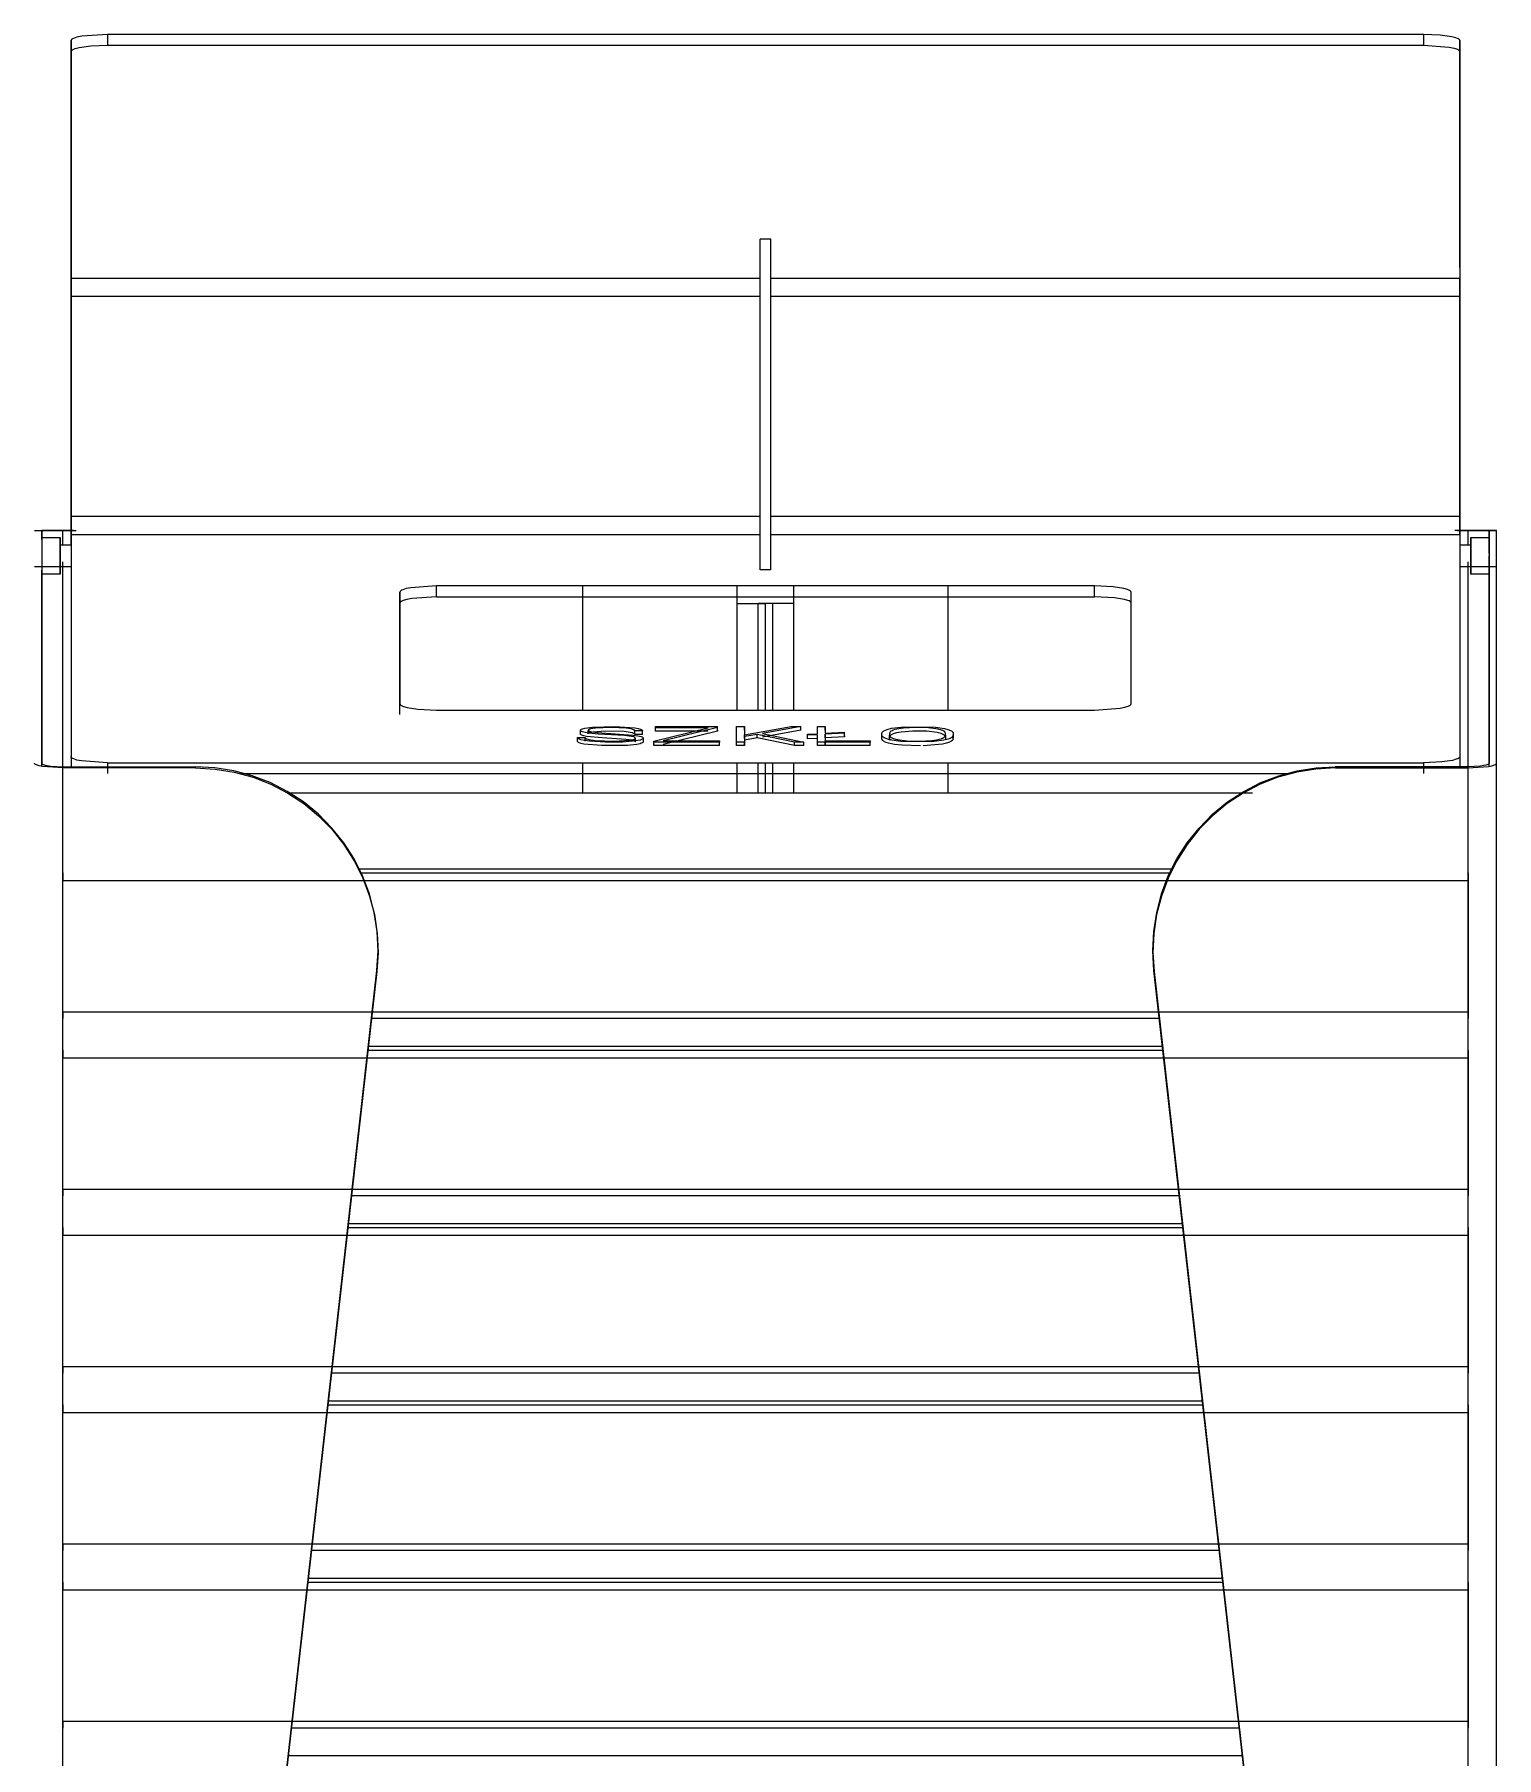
# Model space of a CAD drawing. Header units: millimetres. Extents: x 10366 to 23682, y 24552 to 29690.
# Drawn here: x 12933.4 to 13333.4, y 27627.9 to 28099.3 of the extents above; entities that cross this region are included whole.
import ezdxf

# ---------------------------------------------------------------- set-up
doc = ezdxf.new("R2010")
doc.units = ezdxf.units.MM
doc.header["$LTSCALE"] = 3
doc.layers.add('DomyÅ›lny', color=7, linetype='Continuous')

msp = doc.modelspace()

# ---------------------------------------------------------------- linework, layer by layer
at = {"layer": 'DomyÅ›lny'}
for p, q in [((12943.38, 28035.55), (12943.38, 28097.6)), ((12943.38, 28097.6), (12943.38, 28094.64)), ((13313.38, 28099.29), (12953.38, 28099.29)), ((12953.38, 28099.29), (12953.38, 28096.34)), ((12953.38, 28096.34), (13313.38, 28096.34)), ((13313.38, 28099.29), (13313.38, 28096.34)), ((13323.38, 28035.55), (13323.38, 28097.6)), ((13323.38, 28097.6), (13323.38, 28094.64)), ((12943.38, 28094.64), (12943.38, 28032.59)), ((13323.38, 28094.64), (13323.38, 28032.59)), ((13134.88, 28043.27), (13131.88, 28043.27)), ((13131.88, 27952.86), (13131.88, 28043.27)), ((13131.88, 28033.8), (13131.88, 28043.27)), ((13134.88, 27952.86), (13134.88, 28043.27)), ((13134.88, 28033.8), (13134.88, 28043.27)), ((12943.38, 28032.59), (13131.88, 28032.59)), ((13134.88, 28032.59), (13323.38, 28032.59)), ((12943.38, 27967.47), (12943.38, 28027.65)), ((12943.38, 28027.65), (12943.38, 27967.47)), ((12943.38, 28027.65), (13131.88, 28027.65)), ((13134.88, 28027.65), (13323.38, 28027.65)), ((13323.38, 27967.47), (13323.38, 28027.65)), ((13323.38, 28027.65), (13323.38, 27967.47)), ((12943.38, 27967.47), (13131.88, 27967.47)), ((13134.88, 27967.47), (13323.38, 27967.47)), ((12933.38, 27963.59), (12935.38, 27963.59)), ((12935.38, 27963.59), (12935.38, 27899.94)), ((12935.38, 27961.1), (12935.38, 27963.59)), ((12935.38, 27961.67), (12940.38, 27961.67)), ((12940.38, 27959.67), (12943.38, 27959.67)), ((12944.06, 27963.59), (12941.14, 27963.59)), ((12941.14, 27959.67), (12941.14, 27963.59)), ((12941.14, 27963.59), (12944.82, 27963.59)), ((12943.38, 27962.53), (12943.38, 27901.72)), ((12943.38, 27962.53), (13131.88, 27962.53)), ((13134.88, 27962.53), (13323.38, 27962.53)), ((13325.62, 27963.59), (13321.94, 27963.59)), ((13322.7, 27963.59), (13325.62, 27963.59)), ((13323.38, 27962.53), (13323.38, 27901.72)), ((13323.38, 27959.67), (13326.38, 27959.67)), ((13325.62, 27959.67), (13325.62, 27963.59)), ((13326.38, 27961.67), (13331.38, 27961.67)), ((13331.38, 27963.59), (13333.38, 27963.59)), ((13331.38, 27963.59), (13331.38, 27899.94)), ((13331.38, 27961.1), (13331.38, 27963.59)), ((13333.38, 27899.94), (13333.38, 27963.59)), ((13333.38, 27189.82), (13333.38, 27963.59)), ((12941.14, 27898.61), (12941.14, 27955.04)), ((13325.62, 27898.61), (13325.62, 27955.04)), ((12943.38, 27953.67), (12933.38, 27953.67)), ((12940.38, 27953.67), (12935.38, 27953.67)), ((12935.38, 27899.05), (12935.38, 27952.77)), ((12940.38, 27951.67), (12935.38, 27951.67)), ((13134.88, 27952.86), (13131.88, 27952.86)), ((13333.38, 27953.67), (13323.38, 27953.67)), ((13331.38, 27953.67), (13326.38, 27953.67)), ((13331.38, 27951.67), (13326.38, 27951.67)), ((13331.38, 27899.05), (13331.38, 27952.77)), ((13033.38, 27946.72), (13033.38, 27916.16)), ((13033.38, 27943.77), (13033.38, 27946.72)), ((13223.38, 27948.42), (13043.38, 27948.42)), ((13043.38, 27945.46), (13043.38, 27948.42)), ((13083.38, 27914.47), (13083.38, 27948.42)), ((13125.62, 27943.59), (13125.62, 27948.42)), ((13125.62, 27943.59), (13125.62, 27948.42)), ((13141.14, 27943.59), (13141.14, 27948.42)), ((13141.14, 27943.59), (13141.14, 27948.42)), ((13183.38, 27914.47), (13183.38, 27948.42)), ((13223.38, 27945.46), (13223.38, 27948.42)), ((13233.38, 27916.16), (13233.38, 27946.72)), ((13233.38, 27943.77), (13233.38, 27946.72)), ((13033.38, 27913.21), (13033.38, 27943.77)), ((13043.38, 27945.46), (13223.38, 27945.46)), ((13125.62, 27914.47), (13125.62, 27943.59)), ((13133.38, 27943.59), (13131.38, 27943.59)), ((13131.38, 27914.47), (13131.38, 27943.59)), ((13133.38, 27914.47), (13133.38, 27943.59)), ((13133.38, 27914.47), (13133.38, 27943.59)), ((13135.38, 27943.59), (13133.38, 27943.59)), ((13135.38, 27914.47), (13135.38, 27943.59)), ((13141.14, 27914.47), (13141.14, 27943.59)), ((13043.38, 27914.47), (13223.38, 27914.47)), ((13082.76, 27907.93), (13082.76, 27908.91)), ((13084.89, 27907.93), (13084.89, 27908.91)), ((13097.61, 27907.75), (13097.61, 27908.74)), ((13099.74, 27908.74), (13097.61, 27908.74)), ((13099.74, 27907.75), (13099.74, 27908.74)), ((13102.83, 27905.98), (13117.67, 27909.64)), ((13103.28, 27909.94), (13120.28, 27909.94)), ((13103.28, 27908.96), (13103.28, 27909.94)), ((13117.67, 27909.64), (13103.28, 27909.64)), ((13103.28, 27908.65), (13103.28, 27909.64)), ((13103.28, 27908.65), (13103.28, 27908.96)), ((13117.67, 27908.65), (13103.28, 27908.65)), ((13120.28, 27909.69), (13105.39, 27906.01)), ((13120.28, 27908.7), (13105.39, 27905.03)), ((13120.28, 27908.96), (13120.28, 27909.94)), ((13120.28, 27908.7), (13120.28, 27909.69)), ((13120.28, 27908.96), (13120.28, 27908.7)), ((13125.48, 27905.71), (13125.48, 27909.94)), ((13125.48, 27909.94), (13127.59, 27909.94)), ((13125.48, 27908.96), (13125.48, 27909.94)), ((13125.48, 27904.73), (13125.48, 27908.96)), ((13127.59, 27909.94), (13127.59, 27907.66)), ((13127.59, 27907.66), (13140.4, 27909.94)), ((13127.59, 27908.96), (13127.59, 27909.94)), ((13131.11, 27907.81), (13127.59, 27907.23)), ((13141.29, 27905.71), (13131.11, 27907.81)), ((13131.11, 27906.83), (13131.11, 27907.81)), ((13143.06, 27909.94), (13132.59, 27908.06)), ((13143.06, 27908.96), (13132.59, 27907.07)), ((13132.59, 27908.06), (13143.87, 27905.71)), ((13140.4, 27909.94), (13143.06, 27909.94)), ((13143.06, 27908.96), (13143.06, 27909.94)), ((13144.87, 27907.82), (13147.6, 27907.97)), ((13144.87, 27906.84), (13144.87, 27907.82)), ((13147.6, 27908.96), (13147.6, 27909.94)), ((13147.6, 27907.97), (13147.6, 27909.94)), ((13147.6, 27909.94), (13149.73, 27909.94)), ((13149.73, 27909.94), (13149.73, 27908.09)), ((13149.73, 27908.96), (13149.73, 27909.94)), ((13149.73, 27908.09), (13155, 27908.37)), ((13155, 27908.11), (13149.73, 27907.82)), ((13149.73, 27907.82), (13149.73, 27906.01)), ((13149.73, 27906.84), (13149.73, 27907.82)), ((13155, 27907.38), (13155, 27908.37)), ((13155, 27907.12), (13155, 27908.11)), ((13184.73, 27907.85), (13184.73, 27906.87)), ((13081.97, 27905.93), (13081.97, 27906.92)), ((13081.97, 27906.92), (13084.08, 27906.92)), ((13084.08, 27905.93), (13084.08, 27906.92)), ((13099.74, 27907.75), (13097.61, 27907.75)), ((13097.77, 27905.77), (13097.77, 27906.75)), ((13099.9, 27906.76), (13099.9, 27905.77)), ((13102.83, 27905.71), (13102.83, 27905.98)), ((13102.83, 27905), (13102.83, 27905.98)), ((13120.83, 27905.71), (13102.83, 27905.71)), ((13102.83, 27904.73), (13102.83, 27905.71)), ((13120.83, 27904.73), (13102.83, 27904.73)), ((13105.39, 27906.01), (13120.83, 27906.01)), ((13120.83, 27906.01), (13120.83, 27905.71)), ((13120.83, 27905.03), (13120.83, 27906.01)), ((13120.83, 27904.73), (13120.83, 27905.71)), ((13127.59, 27905.71), (13125.48, 27905.71)), ((13125.48, 27904.73), (13125.48, 27905.71)), ((13127.59, 27904.73), (13125.48, 27904.73)), ((13127.59, 27906.68), (13127.59, 27907.66)), ((13127.59, 27907.23), (13127.59, 27905.71)), ((13131.11, 27906.83), (13127.59, 27906.24)), ((13127.59, 27906.24), (13127.59, 27904.73)), ((13127.59, 27904.73), (13127.59, 27905.71)), ((13141.29, 27904.73), (13131.11, 27906.83)), ((13143.87, 27905.71), (13141.29, 27905.71)), ((13141.29, 27904.73), (13141.29, 27905.71)), ((13143.87, 27904.73), (13141.29, 27904.73)), ((13143.87, 27904.73), (13143.87, 27905.71)), ((13147.6, 27907.71), (13144.87, 27907.56)), ((13144.87, 27906.58), (13144.87, 27907.56)), ((13147.6, 27906.72), (13144.87, 27906.58)), ((13147.6, 27905.71), (13147.6, 27907.71)), ((13147.6, 27906.72), (13147.6, 27907.71)), ((13147.6, 27904.73), (13147.6, 27906.72)), ((13162.05, 27905.71), (13147.6, 27905.71)), ((13147.6, 27904.73), (13147.6, 27905.71)), ((13162.05, 27904.73), (13147.6, 27904.73)), ((13155, 27907.12), (13149.73, 27906.84)), ((13149.73, 27906.84), (13149.73, 27905.03)), ((13149.73, 27906.01), (13162.05, 27906.01)), ((13149.73, 27905.03), (13149.73, 27906.01)), ((13155, 27907.38), (13155, 27907.12)), ((13162.05, 27906.01), (13162.05, 27905.71)), ((13162.05, 27905.03), (13162.05, 27906.01)), ((13162.05, 27904.73), (13162.05, 27905.71)), ((13165.23, 27906.63), (13165.23, 27907.62)), ((13167.34, 27906.61), (13167.34, 27907.6)), ((13182.61, 27907.61), (13182.61, 27906.62)), ((13184.72, 27906.61), (13184.72, 27907.6)), ((12941.14, 27898.95), (12977.5, 27898.95)), ((12977.46, 27898.61), (12941.14, 27898.61)), ((12941.14, 27189.82), (12941.14, 27898.61)), ((12943.38, 27901.72), (12943.38, 27898.76)), ((12953.38, 27900.02), (12953.38, 27897.06)), ((12953.38, 27900.02), (13313.38, 27900.02)), ((13083.38, 27891.82), (13083.38, 27900.02)), ((13125.62, 27891.82), (13125.62, 27900.02)), ((13131.38, 27891.82), (13131.38, 27900.02)), ((13133.38, 27891.82), (13133.38, 27900.02)), ((13133.38, 27891.82), (13133.38, 27900.02)), ((13135.38, 27891.82), (13135.38, 27900.02)), ((13141.14, 27891.82), (13141.14, 27900.02)), ((13183.38, 27891.82), (13183.38, 27900.02)), ((13325.62, 27898.95), (13289.26, 27898.95)), ((13289.29, 27898.61), (13325.62, 27898.61)), ((13313.38, 27900.02), (13313.38, 27897.06)), ((13323.38, 27901.72), (13323.38, 27898.76)), ((13325.62, 27189.82), (13325.62, 27898.61)), ((13333.38, 27189.82), (13333.38, 27899.94)), ((12989.79, 27897.06), (13276.97, 27897.06)), ((13002.57, 27891.82), (13266.66, 27891.82)), ((13002.57, 27891.82), (13266.66, 27891.82)), ((13022.08, 27871), (13244.68, 27871)), ((13022.08, 27871), (13244.68, 27871)), ((12941.14, 27831.91), (12941.14, 27867.84)), ((12941.14, 27867.84), (13325.62, 27867.84)), ((13022.58, 27869.96), (13244.18, 27869.96)), ((13325.62, 27867.84), (13325.62, 27831.91)), ((12954.38, 27198.7), (13027.09, 27843.24)), ((13027.05, 27842.9), (12954.38, 27198.7)), ((13027.05, 27842.9), (13027.09, 27843.24)), ((13312.38, 27198.7), (13239.66, 27843.24)), ((13239.7, 27842.9), (13239.66, 27843.24)), ((13239.7, 27842.9), (13312.38, 27198.7)), ((12941.14, 27831.91), (13325.62, 27831.91)), ((13241.15, 27830.04), (13025.6, 27830.04)), ((12941.14, 27783.39), (12941.14, 27819.32)), ((12941.14, 27819.32), (13325.62, 27819.32)), ((13024.63, 27821.44), (13242.12, 27821.44)), ((13024.75, 27822.48), (13242.01, 27822.48)), ((13024.75, 27822.48), (13242.01, 27822.48)), ((13325.62, 27819.32), (13325.62, 27783.39)), ((12941.14, 27783.39), (13325.62, 27783.39)), ((13246.63, 27781.52), (13020.13, 27781.52)), ((13019.16, 27772.92), (13247.6, 27772.92)), ((13019.28, 27773.96), (13247.48, 27773.96)), ((13019.28, 27773.96), (13247.48, 27773.96)), ((12941.14, 27734.87), (12941.14, 27770.8)), ((12941.14, 27770.8), (13325.62, 27770.8)), ((13325.62, 27770.8), (13325.62, 27734.87)), ((12941.14, 27734.87), (13325.62, 27734.87)), ((13252.1, 27733), (13014.66, 27733)), ((13013.69, 27724.4), (13253.07, 27724.4)), ((13013.8, 27725.44), (13252.95, 27725.44)), ((13013.8, 27725.44), (13252.95, 27725.44)), ((12941.14, 27686.35), (12941.14, 27722.28)), ((12941.14, 27722.28), (13325.62, 27722.28)), ((13325.62, 27722.28), (13325.62, 27686.35)), ((12941.14, 27686.35), (13325.62, 27686.35)), ((13257.57, 27684.48), (13009.18, 27684.48)), ((13008.33, 27676.92), (13258.43, 27676.92)), ((13008.33, 27676.92), (13258.43, 27676.92)), ((12941.14, 27673.76), (13325.62, 27673.76)), ((12941.14, 27637.83), (12941.14, 27673.76)), ((13008.21, 27675.88), (13258.54, 27675.88)), ((13325.62, 27673.76), (13325.62, 27637.83)), ((12941.14, 27637.83), (13325.62, 27637.83)), ((13263.05, 27635.96), (13003.71, 27635.96)), ((13002.86, 27628.4), (13263.9, 27628.4)), ((13002.86, 27628.4), (13263.9, 27628.4))]:
    msp.add_line(p, q, dxfattribs=at)
for points in [[(12953.38, 28099.29, 0), (12946.31, 28098.8, 0), (12945.01, 28098.53, 0), (12944.08, 28098.22, 0), (12943.77, 28098.07, 0), (12943.64, 28097.99, 0), (12943.55, 28097.91, 0), (12943.47, 28097.83, 0), (12943.44, 28097.79, 0), (12943.42, 28097.75, 0), (12943.4, 28097.71, 0), (12943.39, 28097.68, 0), (12943.38, 28097.64, 0), (12943.38, 28097.6, 0)], [(12943.38, 28094.64, 0), (12943.38, 28094.68, 0), (12943.39, 28094.72, 0), (12943.4, 28094.76, 0), (12943.42, 28094.8, 0), (12943.44, 28094.83, 0), (12943.47, 28094.87, 0), (12943.55, 28094.95, 0), (12943.64, 28095.03, 0), (12943.77, 28095.11, 0), (12944.08, 28095.27, 0), (12944.5, 28095.42, 0), (12945.62, 28095.71, 0), (12948.79, 28096.15, 0), (12953.38, 28096.34, 0)], [(13323.38, 28097.6, 0), (13323.38, 28097.64, 0), (13323.37, 28097.68, 0), (13323.36, 28097.71, 0), (13323.34, 28097.75, 0), (13323.32, 28097.79, 0), (13323.29, 28097.83, 0), (13323.21, 28097.91, 0), (13323.11, 28097.99, 0), (13322.99, 28098.07, 0), (13322.68, 28098.22, 0), (13322.26, 28098.38, 0), (13321.14, 28098.67, 0), (13317.97, 28099.1, 0), (13313.38, 28099.29, 0)], [(13313.38, 28096.34, 0), (13320.45, 28095.84, 0), (13321.75, 28095.57, 0), (13322.68, 28095.27, 0), (13322.99, 28095.11, 0), (13323.11, 28095.03, 0), (13323.21, 28094.95, 0), (13323.29, 28094.87, 0), (13323.32, 28094.83, 0), (13323.34, 28094.8, 0), (13323.36, 28094.76, 0), (13323.37, 28094.72, 0), (13323.38, 28094.68, 0), (13323.38, 28094.64, 0)], [(12943.38, 28027.65, 0), (12943.38, 28035.55, 0)], [(13323.38, 28035.55, 0), (13323.38, 28035.22, 0), (13323.38, 28033.84, 0), (13323.38, 28027.65, 0)], [(12943.38, 28032.59, 0), (12943.38, 28032.39, 0), (12943.38, 28031.52, 0), (12943.38, 28027.65, 0)], [(13323.38, 28027.65, 0), (13323.38, 28032.59, 0)], [(12943.38, 27959.57, 0), (12943.38, 27959.9, 0), (12943.38, 27961.28, 0), (12943.38, 27967.47, 0)], [(12943.38, 27967.47, 0), (12943.38, 27962.53, 0)], [(13323.38, 27967.47, 0), (13323.38, 27959.57, 0)], [(13323.38, 27962.53, 0), (13323.38, 27962.74, 0), (13323.38, 27963.6, 0), (13323.38, 27967.47, 0)], [(12933.38, 27963.59, 0), (12933.38, 27963.59, 0), (12933.38, 27963.59, 0), (12933.38, 27963.59, 0), (12933.38, 27963.59, 0), (12933.38, 27963.59, 0), (12933.38, 27963.59, 0), (12933.38, 27963.59, 0), (12933.38, 27963.59, 0), (12933.38, 27963.59, 0), (12933.38, 27963.59, 0), (12933.39, 27963.59, 0), (12933.44, 27963.59, 0), (12933.96, 27963.59, 0), (12936.34, 27963.59, 0), (12941.14, 27963.59, 0)], [(12941.14, 27963.59, 0), (12935.38, 27963.59, 0)], [(12940.38, 27959.67, 0), (12940.38, 27959.67, 0), (12940.38, 27959.67, 0), (12940.38, 27959.67, 0), (12940.38, 27959.67, 0), (12940.38, 27959.67, 0), (12940.38, 27959.67, 0), (12940.38, 27959.67, 0), (12940.38, 27959.67, 0), (12940.38, 27959.67, 0), (12940.38, 27959.67, 0), (12940.38, 27959.67, 0), (12940.38, 27959.67, 0), (12940.38, 27959.65, 0), (12940.38, 27959.59, 0), (12940.38, 27959.3, 0), (12940.38, 27953.67, 0)], [(13333.38, 27963.59, 0), (13333.38, 27963.59, 0), (13333.38, 27963.59, 0), (13333.38, 27963.59, 0), (13333.38, 27963.59, 0), (13333.38, 27963.59, 0), (13333.38, 27963.59, 0), (13333.38, 27963.59, 0), (13333.38, 27963.59, 0), (13333.38, 27963.59, 0), (13333.38, 27963.59, 0), (13333.36, 27963.59, 0), (13333.32, 27963.59, 0), (13332.8, 27963.59, 0), (13330.42, 27963.59, 0), (13325.62, 27963.59, 0)], [(13325.62, 27963.59, 0), (13331.38, 27963.59, 0)], [(13326.38, 27959.67, 0), (13326.38, 27959.67, 0), (13326.38, 27959.67, 0), (13326.38, 27959.67, 0), (13326.38, 27959.67, 0), (13326.38, 27959.67, 0), (13326.38, 27959.67, 0), (13326.38, 27959.67, 0), (13326.38, 27959.67, 0), (13326.38, 27959.67, 0), (13326.38, 27959.67, 0), (13326.38, 27959.67, 0), (13326.38, 27959.67, 0), (13326.38, 27959.65, 0), (13326.38, 27959.59, 0), (13326.38, 27959.3, 0), (13326.38, 27953.67, 0)], [(13331.38, 27957.31, 0), (13331.38, 27960.63, 0), (13331.38, 27961.5, 0), (13331.38, 27961.66, 0), (13331.38, 27961.67, 0), (13331.38, 27961.67, 0), (13331.38, 27961.67, 0), (13331.38, 27961.67, 0), (13331.38, 27961.67, 0), (13331.38, 27961.67, 0), (13331.38, 27961.67, 0), (13331.38, 27961.67, 0), (13331.38, 27961.67, 0), (13331.38, 27961.67, 0), (13331.38, 27961.67, 0), (13331.38, 27961.67, 0), (13331.38, 27961.67, 0), (13331.38, 27961.67, 0), (13331.38, 27961.67, 0), (13331.38, 27961.67, 0), (13331.38, 27961.67, 0), (13331.38, 27961.64, 0), (13331.38, 27961.53, 0), (13331.38, 27961.09, 0), (13331.38, 27952.59, 0), (13331.38, 27951.69, 0), (13331.38, 27951.67, 0), (13331.38, 27951.67, 0), (13331.38, 27951.67, 0), (13331.38, 27951.67, 0), (13331.38, 27951.67, 0), (13331.38, 27951.67, 0), (13331.38, 27951.67, 0), (13331.38, 27951.67, 0), (13331.38, 27951.67, 0), (13331.38, 27951.67, 0), (13331.38, 27951.67, 0), (13331.38, 27951.67, 0), (13331.38, 27951.67, 0), (13331.38, 27951.67, 0), (13331.38, 27951.67, 0), (13331.38, 27951.67, 0), (13331.38, 27951.68, 0), (13331.38, 27951.68, 0), (13331.38, 27951.71, 0), (13331.38, 27951.81, 0), (13331.38, 27952.26, 0), (13331.38, 27956.67, 0)], [(13331.38, 27959.67, 0), (13331.38, 27959.67, 0), (13331.38, 27959.67, 0), (13331.38, 27959.67, 0), (13331.38, 27959.67, 0), (13331.38, 27959.67, 0), (13331.38, 27959.67, 0), (13331.38, 27959.67, 0), (13331.38, 27959.67, 0), (13331.38, 27959.67, 0), (13331.38, 27959.67, 0), (13331.38, 27959.67, 0), (13331.38, 27959.67, 0), (13331.38, 27959.65, 0), (13331.38, 27959.59, 0), (13331.38, 27959.3, 0), (13331.38, 27953.67, 0)], [(13043.38, 27948.42, 0), (13036.31, 27947.92, 0), (13035.06, 27947.67, 0), (13034.14, 27947.37, 0), (13033.81, 27947.22, 0), (13033.68, 27947.13, 0), (13033.57, 27947.05, 0), (13033.49, 27946.97, 0), (13033.45, 27946.93, 0), (13033.43, 27946.89, 0), (13033.41, 27946.85, 0), (13033.39, 27946.81, 0), (13033.38, 27946.76, 0), (13033.38, 27946.72, 0)], [(13233.38, 27946.72, 0), (13233.38, 27946.76, 0), (13233.37, 27946.81, 0), (13233.35, 27946.85, 0), (13233.33, 27946.89, 0), (13233.3, 27946.93, 0), (13233.27, 27946.97, 0), (13233.19, 27947.05, 0), (13233.08, 27947.13, 0), (13232.79, 27947.29, 0), (13232.42, 27947.45, 0), (13231.41, 27947.73, 0), (13228.52, 27948.18, 0), (13223.38, 27948.42, 0)], [(13043.38, 27945.46, 0), (13036.59, 27945.01, 0), (13035.24, 27944.75, 0), (13034.23, 27944.45, 0), (13033.86, 27944.29, 0), (13033.72, 27944.2, 0), (13033.6, 27944.12, 0), (13033.5, 27944.03, 0), (13033.46, 27943.99, 0), (13033.43, 27943.94, 0), (13033.41, 27943.9, 0), (13033.39, 27943.85, 0), (13033.38, 27943.81, 0), (13033.38, 27943.77, 0)], [(13125.62, 27943.59, 0), (13133.38, 27943.59, 0)], [(13125.62, 27943.59, 0), (13131.38, 27943.59, 0)], [(13141.14, 27943.59, 0), (13133.38, 27943.59, 0)], [(13141.14, 27943.59, 0), (13135.38, 27943.59, 0)], [(13233.38, 27943.77, 0), (13233.38, 27943.8, 0), (13233.37, 27943.84, 0), (13233.35, 27943.88, 0), (13233.34, 27943.92, 0), (13233.31, 27943.96, 0), (13233.28, 27944, 0), (13233.21, 27944.08, 0), (13233.11, 27944.16, 0), (13232.85, 27944.31, 0), (13232.5, 27944.46, 0), (13231.57, 27944.74, 0), (13228.82, 27945.19, 0), (13223.38, 27945.46, 0)], [(13033.38, 27916.16, 0), (13033.38, 27916.12, 0), (13033.39, 27916.08, 0), (13033.41, 27916.04, 0), (13033.43, 27916, 0), (13033.45, 27915.96, 0), (13033.49, 27915.91, 0), (13033.57, 27915.83, 0), (13033.68, 27915.75, 0), (13033.96, 27915.59, 0), (13034.34, 27915.44, 0), (13035.35, 27915.15, 0), (13038.24, 27914.71, 0), (13043.38, 27914.47, 0)], [(13223.38, 27914.47, 0), (13230.45, 27914.96, 0), (13231.69, 27915.22, 0), (13232.62, 27915.51, 0), (13232.95, 27915.67, 0), (13233.08, 27915.75, 0), (13233.19, 27915.83, 0), (13233.27, 27915.91, 0), (13233.3, 27915.96, 0), (13233.33, 27916, 0), (13233.35, 27916.04, 0), (13233.37, 27916.08, 0), (13233.38, 27916.12, 0), (13233.38, 27916.16, 0)], [(13097.61, 27908.74, 0), (13097.61, 27908.76, 0), (13097.61, 27908.78, 0), (13097.6, 27908.8, 0), (13097.59, 27908.83, 0), (13097.58, 27908.85, 0), (13097.56, 27908.89, 0), (13097.52, 27908.93, 0), (13097.47, 27908.97, 0), (13097.41, 27909.01, 0), (13097.27, 27909.09, 0), (13097.09, 27909.16, 0), (13096.62, 27909.29, 0), (13095.24, 27909.51, 0), (13091.16, 27909.7, 0), (13086.87, 27909.51, 0), (13085.54, 27909.3, 0), (13085.32, 27909.23, 0), (13085.15, 27909.17, 0), (13085.02, 27909.1, 0), (13084.97, 27909.06, 0), (13084.93, 27909.02, 0), (13084.92, 27909, 0), (13084.91, 27908.98, 0), (13084.9, 27908.96, 0), (13084.89, 27908.94, 0), (13084.89, 27908.92, 0), (13084.89, 27908.9, 0), (13084.89, 27908.88, 0), (13084.9, 27908.87, 0), (13084.91, 27908.85, 0), (13084.92, 27908.83, 0), (13084.93, 27908.81, 0), (13084.95, 27908.79, 0), (13084.99, 27908.76, 0), (13085.05, 27908.72, 0), (13085.19, 27908.65, 0), (13085.37, 27908.59, 0), (13085.87, 27908.47, 0), (13087.44, 27908.28, 0), (13097.13, 27907.63, 0), (13098.43, 27907.44, 0), (13099.32, 27907.22, 0), (13099.61, 27907.09, 0), (13099.72, 27907.03, 0), (13099.8, 27906.96, 0), (13099.83, 27906.92, 0), (13099.86, 27906.89, 0), (13099.88, 27906.85, 0), (13099.89, 27906.81, 0), (13099.9, 27906.77, 0), (13099.9, 27906.76, 0), (13099.9, 27906.74, 0), (13099.89, 27906.71, 0), (13099.89, 27906.69, 0), (13099.88, 27906.67, 0), (13099.86, 27906.63, 0), (13099.83, 27906.6, 0), (13099.79, 27906.56, 0), (13099.75, 27906.52, 0), (13099.63, 27906.45, 0), (13099.49, 27906.37, 0), (13099.09, 27906.24, 0), (13097.92, 27906.01, 0), (13094.29, 27905.71, 0), (13089.56, 27905.67, 0), (13085.36, 27905.91, 0), (13083.89, 27906.1, 0), (13082.83, 27906.34, 0), (13082.45, 27906.47, 0), (13082.31, 27906.54, 0), (13082.19, 27906.61, 0), (13082.09, 27906.69, 0), (13082.06, 27906.73, 0), (13082.02, 27906.76, 0), (13082, 27906.8, 0), (13081.98, 27906.84, 0), (13081.97, 27906.88, 0), (13081.97, 27906.92, 0)], [(13097.77, 27906.75, 0), (13097.77, 27906.78, 0), (13097.76, 27906.8, 0), (13097.75, 27906.82, 0), (13097.74, 27906.85, 0), (13097.72, 27906.87, 0), (13097.7, 27906.89, 0), (13097.66, 27906.94, 0), (13097.59, 27906.98, 0), (13097.52, 27907.02, 0), (13097.32, 27907.1, 0), (13096.76, 27907.24, 0), (13094.82, 27907.46, 0), (13087.64, 27907.89, 0), (13085.08, 27908.13, 0), (13084.04, 27908.3, 0), (13083.31, 27908.49, 0), (13083.06, 27908.59, 0), (13082.96, 27908.64, 0), (13082.89, 27908.7, 0), (13082.83, 27908.76, 0), (13082.8, 27908.79, 0), (13082.79, 27908.81, 0), (13082.77, 27908.84, 0), (13082.76, 27908.87, 0), (13082.76, 27908.9, 0), (13082.76, 27908.93, 0), (13082.77, 27908.96, 0), (13082.78, 27908.99, 0), (13082.79, 27909.02, 0), (13082.81, 27909.05, 0), (13082.83, 27909.07, 0), (13082.89, 27909.13, 0), (13082.96, 27909.18, 0), (13083.05, 27909.23, 0), (13083.29, 27909.33, 0), (13083.96, 27909.51, 0), (13086.07, 27909.8, 0), (13092.19, 27909.99, 0), (13097.61, 27909.61, 0), (13098.52, 27909.42, 0), (13099.2, 27909.21, 0), (13099.44, 27909.1, 0), (13099.53, 27909.04, 0), (13099.61, 27908.98, 0), (13099.67, 27908.92, 0), (13099.69, 27908.89, 0), (13099.71, 27908.86, 0), (13099.72, 27908.83, 0), (13099.73, 27908.8, 0), (13099.74, 27908.77, 0), (13099.74, 27908.74, 0)], [(13097.77, 27905.77, 0), (13097.77, 27905.79, 0), (13097.76, 27905.81, 0), (13097.75, 27905.83, 0), (13097.74, 27905.85, 0), (13097.73, 27905.88, 0), (13097.71, 27905.9, 0), (13097.67, 27905.94, 0), (13097.62, 27905.98, 0), (13097.55, 27906.02, 0), (13097.38, 27906.09, 0), (13096.89, 27906.22, 0), (13095.25, 27906.44, 0), (13088.67, 27906.84, 0), (13084.38, 27907.25, 0), (13083.67, 27907.4, 0), (13083.17, 27907.56, 0), (13082.99, 27907.64, 0), (13082.92, 27907.69, 0), (13082.86, 27907.73, 0), (13082.82, 27907.78, 0), (13082.8, 27907.8, 0), (13082.79, 27907.83, 0), (13082.78, 27907.85, 0), (13082.77, 27907.88, 0), (13082.76, 27907.9, 0), (13082.76, 27907.93, 0)], [(13097.61, 27907.75, 0), (13097.61, 27907.78, 0), (13097.61, 27907.8, 0), (13097.6, 27907.83, 0), (13097.59, 27907.85, 0), (13097.57, 27907.88, 0), (13097.56, 27907.9, 0), (13097.51, 27907.95, 0), (13097.46, 27907.99, 0), (13097.39, 27908.04, 0), (13097.22, 27908.13, 0), (13097, 27908.21, 0), (13096.4, 27908.35, 0), (13094.67, 27908.58, 0), (13089.62, 27908.69, 0), (13086.14, 27908.43, 0), (13085.59, 27908.32, 0), (13085.2, 27908.2, 0), (13085.07, 27908.14, 0), (13085.01, 27908.11, 0), (13084.97, 27908.07, 0), (13084.93, 27908.04, 0), (13084.92, 27908.02, 0), (13084.91, 27908, 0), (13084.9, 27907.98, 0), (13084.9, 27907.97, 0), (13084.89, 27907.95, 0), (13084.89, 27907.93, 0)], [(13182.61, 27907.07, 0), (13182.6, 27907.13, 0), (13182.6, 27907.18, 0), (13182.58, 27907.23, 0), (13182.56, 27907.28, 0), (13182.54, 27907.34, 0), (13182.48, 27907.43, 0), (13182.39, 27907.53, 0), (13182.29, 27907.62, 0), (13182.16, 27907.71, 0), (13181.85, 27907.88, 0), (13181.45, 27908.04, 0), (13180.39, 27908.3, 0), (13177.48, 27908.64, 0), (13173.7, 27908.69, 0), (13170.48, 27908.45, 0), (13169.22, 27908.23, 0), (13168.27, 27907.94, 0), (13167.91, 27907.78, 0), (13167.77, 27907.69, 0), (13167.64, 27907.6, 0), (13167.54, 27907.51, 0), (13167.46, 27907.41, 0), (13167.4, 27907.31, 0), (13167.38, 27907.25, 0), (13167.36, 27907.2, 0), (13167.35, 27907.15, 0), (13167.34, 27907.09, 0), (13167.34, 27906.73, 0), (13167.34, 27906.63, 0), (13167.34, 27906.57, 0), (13167.35, 27906.51, 0), (13167.37, 27906.45, 0), (13167.39, 27906.4, 0), (13167.41, 27906.34, 0), (13167.45, 27906.28, 0)], [(13099.9, 27905.77, 0), (13099.89, 27905.74, 0), (13099.89, 27905.71, 0), (13099.87, 27905.68, 0), (13099.86, 27905.65, 0), (13099.83, 27905.61, 0), (13099.81, 27905.58, 0), (13099.74, 27905.53, 0), (13099.65, 27905.47, 0), (13099.41, 27905.36, 0), (13099.09, 27905.25, 0), (13098.21, 27905.07, 0), (13095.62, 27904.79, 0), (13088.48, 27904.72, 0), (13083.67, 27905.15, 0), (13082.93, 27905.32, 0), (13082.4, 27905.51, 0), (13082.21, 27905.61, 0), (13082.14, 27905.66, 0), (13082.08, 27905.72, 0), (13082.03, 27905.77, 0), (13082.01, 27905.8, 0), (13082, 27905.82, 0), (13081.99, 27905.85, 0), (13081.98, 27905.88, 0), (13081.97, 27905.91, 0), (13081.97, 27905.93, 0)], [(13084.08, 27906.92, 0), (13084.08, 27906.89, 0), (13084.09, 27906.87, 0), (13084.1, 27906.84, 0), (13084.11, 27906.82, 0), (13084.13, 27906.79, 0), (13084.14, 27906.77, 0), (13084.19, 27906.72, 0), (13084.25, 27906.68, 0), (13084.32, 27906.63, 0), (13084.51, 27906.54, 0), (13085.05, 27906.39, 0), (13086.74, 27906.14, 0), (13091.95, 27905.96, 0), (13096.19, 27906.2, 0), (13096.88, 27906.31, 0), (13097.37, 27906.44, 0), (13097.55, 27906.51, 0), (13097.61, 27906.55, 0), (13097.67, 27906.59, 0), (13097.71, 27906.63, 0), (13097.73, 27906.65, 0), (13097.74, 27906.67, 0), (13097.75, 27906.69, 0), (13097.76, 27906.71, 0), (13097.77, 27906.73, 0), (13097.77, 27906.75, 0)], [(13175.78, 27904.67, 0), (13170.73, 27904.82, 0), (13168.71, 27905.06, 0), (13167.06, 27905.4, 0), (13166.43, 27905.59, 0), (13165.93, 27905.81, 0), (13165.73, 27905.92, 0), (13165.56, 27906.04, 0), (13165.43, 27906.17, 0), (13165.37, 27906.23, 0), (13165.33, 27906.3, 0), (13165.29, 27906.36, 0), (13165.26, 27906.43, 0), (13165.24, 27906.5, 0), (13165.23, 27906.57, 0), (13165.23, 27906.64, 0), (13165.23, 27906.88, 0), (13165.23, 27907.09, 0), (13165.24, 27907.15, 0), (13165.25, 27907.22, 0), (13165.27, 27907.28, 0), (13165.3, 27907.34, 0)], [(13184.72, 27906.61, 0), (13184.72, 27906.56, 0), (13184.71, 27906.51, 0), (13184.7, 27906.47, 0), (13184.66, 27906.37, 0), (13184.61, 27906.28, 0), (13184.54, 27906.19, 0), (13184.46, 27906.1, 0), (13184.35, 27906.01, 0), (13184.09, 27905.84, 0), (13183.76, 27905.68, 0), (13182.91, 27905.39, 0), (13181.81, 27905.14, 0), (13176.53, 27904.69, 0)], [(12941.14, 27898.61, 0), (12935.58, 27899.01, 0), (12934.63, 27899.21, 0), (12933.94, 27899.44, 0), (12933.7, 27899.56, 0), (12933.6, 27899.62, 0), (12933.52, 27899.68, 0), (12933.46, 27899.74, 0), (12933.44, 27899.77, 0), (12933.42, 27899.81, 0), (12933.4, 27899.84, 0), (12933.39, 27899.87, 0), (12933.38, 27899.9, 0), (12933.38, 27899.94, 0)], [(12935.38, 27899.94, 0), (12935.38, 27899.91, 0), (12935.39, 27899.89, 0), (12935.4, 27899.86, 0), (12935.41, 27899.84, 0), (12935.43, 27899.81, 0), (12935.47, 27899.76, 0), (12935.53, 27899.71, 0), (12935.6, 27899.66, 0), (12935.79, 27899.57, 0), (12936.32, 27899.4, 0), (12937.89, 27899.13, 0), (12941.14, 27898.95, 0)], [(12953.38, 27900.02, 0), (12946.22, 27900.53, 0), (12945.01, 27900.79, 0), (12944.11, 27901.08, 0), (12943.8, 27901.23, 0), (12943.67, 27901.31, 0), (12943.57, 27901.39, 0), (12943.49, 27901.47, 0), (12943.45, 27901.51, 0), (12943.43, 27901.55, 0), (12943.41, 27901.59, 0), (12943.39, 27901.64, 0), (12943.38, 27901.68, 0), (12943.38, 27901.72, 0)], [(12977.46, 27898.61, 0), (12982.8, 27898.32, 0), (12988.05, 27897.48, 0), (12993.17, 27896.07, 0), (12998.07, 27894.15, 0), (13002.73, 27891.73, 0), (13007.07, 27888.86, 0), (13011.1, 27885.55, 0), (13014.75, 27881.84, 0), (13018.04, 27877.71, 0), (13020.89, 27873.23, 0), (13023.24, 27868.49, 0), (13025.08, 27863.56, 0), (13026.38, 27858.49, 0), (13027.14, 27853.33, 0), (13027.37, 27848.13, 0), (13027.05, 27842.9, 0)], [(13027.09, 27843.24, 0), (13027.41, 27848.56, 0), (13027.16, 27853.86, 0), (13026.36, 27859.1, 0), (13025.03, 27864.18, 0), (13023.17, 27869.08, 0), (13020.84, 27873.74, 0), (13018.03, 27878.12, 0), (13014.78, 27882.19, 0), (13011.07, 27885.95, 0), (13006.96, 27889.31, 0), (13002.53, 27892.21, 0), (12997.84, 27894.62, 0), (12992.94, 27896.5, 0), (12987.9, 27897.86, 0), (12982.75, 27898.68, 0), (12977.5, 27898.95, 0)], [(13239.66, 27843.24, 0), (13239.35, 27848.56, 0), (13239.59, 27853.86, 0), (13240.4, 27859.1, 0), (13241.73, 27864.18, 0), (13243.58, 27869.08, 0), (13245.92, 27873.74, 0), (13248.73, 27878.12, 0), (13251.98, 27882.19, 0), (13255.69, 27885.95, 0), (13259.8, 27889.31, 0), (13264.23, 27892.21, 0), (13268.92, 27894.62, 0), (13273.81, 27896.5, 0), (13278.86, 27897.86, 0), (13284.01, 27898.68, 0), (13289.26, 27898.95, 0)], [(13289.29, 27898.61, 0), (13283.96, 27898.32, 0), (13278.71, 27897.48, 0), (13273.59, 27896.07, 0), (13268.69, 27894.15, 0), (13264.03, 27891.73, 0), (13259.68, 27888.86, 0), (13255.66, 27885.55, 0), (13252.01, 27881.84, 0), (13248.72, 27877.71, 0), (13245.87, 27873.23, 0), (13243.51, 27868.49, 0), (13241.68, 27863.56, 0), (13240.38, 27858.49, 0), (13239.61, 27853.33, 0), (13239.39, 27848.13, 0), (13239.7, 27842.9, 0)], [(13323.38, 27901.72, 0), (13323.38, 27901.68, 0), (13323.37, 27901.63, 0), (13323.35, 27901.59, 0), (13323.33, 27901.55, 0), (13323.3, 27901.5, 0), (13323.26, 27901.46, 0), (13323.18, 27901.38, 0), (13323.06, 27901.3, 0), (13322.76, 27901.13, 0), (13322.37, 27900.98, 0), (13321.34, 27900.69, 0), (13318.44, 27900.25, 0), (13313.38, 27900.02, 0)], [(13325.62, 27898.61, 0), (13331.18, 27899.01, 0), (13332.12, 27899.21, 0), (13332.82, 27899.44, 0), (13333.06, 27899.56, 0), (13333.16, 27899.62, 0), (13333.24, 27899.68, 0), (13333.3, 27899.74, 0), (13333.32, 27899.77, 0), (13333.34, 27899.81, 0), (13333.36, 27899.84, 0), (13333.37, 27899.87, 0), (13333.38, 27899.9, 0), (13333.38, 27899.94, 0)], [(13331.38, 27899.94, 0), (13331.38, 27899.91, 0), (13331.37, 27899.89, 0), (13331.36, 27899.86, 0), (13331.35, 27899.84, 0), (13331.33, 27899.81, 0), (13331.29, 27899.76, 0), (13331.23, 27899.71, 0), (13331.16, 27899.66, 0), (13330.97, 27899.57, 0), (13330.44, 27899.4, 0), (13328.87, 27899.13, 0), (13325.62, 27898.95, 0)], [(12941.14, 27869.96, 0), (12941.14, 27869.94, 0), (12941.14, 27869.83, 0), (12941.14, 27869.41, 0), (12941.14, 27867.84, 0)], [(13325.62, 27869.96, 0), (13325.62, 27869.94, 0), (13325.62, 27869.83, 0), (13325.62, 27869.41, 0), (13325.62, 27867.84, 0)], [(12941.14, 27831.91, 0), (12941.14, 27830.52, 0), (12941.14, 27830.14, 0), (12941.14, 27830.06, 0), (12941.14, 27830.04, 0), (12941.14, 27830.04, 0), (12941.14, 27830.04, 0), (12941.14, 27830.04, 0), (12941.14, 27830.04, 0), (12941.14, 27830.04, 0), (12941.14, 27830.04, 0), (12941.14, 27830.04, 0), (12941.14, 27830.04, 0), (12941.14, 27830.04, 0), (12941.14, 27830.04, 0), (12941.14, 27830.04, 0), (12941.14, 27830.04, 0), (12941.14, 27830.04, 0), (12941.14, 27830.04, 0), (12941.14, 27830.04, 0), (12941.14, 27830.04, 0), (12941.14, 27830.04, 0), (12941.14, 27830.05, 0)], [(13325.62, 27831.91, 0), (13325.62, 27830.52, 0), (13325.62, 27830.14, 0), (13325.62, 27830.06, 0), (13325.62, 27830.04, 0), (13325.62, 27830.04, 0), (13325.62, 27830.04, 0), (13325.62, 27830.04, 0), (13325.62, 27830.04, 0), (13325.62, 27830.04, 0), (13325.62, 27830.04, 0), (13325.62, 27830.04, 0), (13325.62, 27830.04, 0), (13325.62, 27830.04, 0), (13325.62, 27830.04, 0), (13325.62, 27830.04, 0), (13325.62, 27830.04, 0), (13325.62, 27830.04, 0), (13325.62, 27830.04, 0), (13325.62, 27830.04, 0), (13325.62, 27830.04, 0), (13325.62, 27830.04, 0), (13325.62, 27830.05, 0)], [(12941.14, 27821.44, 0), (12941.14, 27821.42, 0), (12941.14, 27821.31, 0), (12941.14, 27820.89, 0), (12941.14, 27819.32, 0)], [(13325.62, 27821.44, 0), (13325.62, 27821.42, 0), (13325.62, 27821.31, 0), (13325.62, 27820.89, 0), (13325.62, 27819.32, 0)], [(12941.14, 27783.39, 0), (12941.14, 27782, 0), (12941.14, 27781.62, 0), (12941.14, 27781.54, 0), (12941.14, 27781.52, 0), (12941.14, 27781.52, 0), (12941.14, 27781.52, 0), (12941.14, 27781.52, 0), (12941.14, 27781.52, 0), (12941.14, 27781.52, 0), (12941.14, 27781.52, 0), (12941.14, 27781.52, 0), (12941.14, 27781.52, 0), (12941.14, 27781.52, 0), (12941.14, 27781.52, 0), (12941.14, 27781.52, 0), (12941.14, 27781.52, 0), (12941.14, 27781.52, 0), (12941.14, 27781.52, 0), (12941.14, 27781.52, 0), (12941.14, 27781.52, 0), (12941.14, 27781.52, 0), (12941.14, 27781.53, 0)], [(13325.62, 27783.39, 0), (13325.62, 27782, 0), (13325.62, 27781.62, 0), (13325.62, 27781.54, 0), (13325.62, 27781.52, 0), (13325.62, 27781.52, 0), (13325.62, 27781.52, 0), (13325.62, 27781.52, 0), (13325.62, 27781.52, 0), (13325.62, 27781.52, 0), (13325.62, 27781.52, 0), (13325.62, 27781.52, 0), (13325.62, 27781.52, 0), (13325.62, 27781.52, 0), (13325.62, 27781.52, 0), (13325.62, 27781.52, 0), (13325.62, 27781.52, 0), (13325.62, 27781.52, 0), (13325.62, 27781.52, 0), (13325.62, 27781.52, 0), (13325.62, 27781.52, 0), (13325.62, 27781.52, 0), (13325.62, 27781.53, 0)], [(12941.14, 27772.92, 0), (12941.14, 27772.9, 0), (12941.14, 27772.79, 0), (12941.14, 27772.37, 0), (12941.14, 27770.8, 0)], [(13325.62, 27772.92, 0), (13325.62, 27772.9, 0), (13325.62, 27772.79, 0), (13325.62, 27772.37, 0), (13325.62, 27770.8, 0)], [(12941.14, 27734.87, 0), (12941.14, 27733.48, 0), (12941.14, 27733.1, 0), (12941.14, 27733.02, 0), (12941.14, 27733, 0), (12941.14, 27733, 0), (12941.14, 27733, 0), (12941.14, 27733, 0), (12941.14, 27733, 0), (12941.14, 27733, 0), (12941.14, 27733, 0), (12941.14, 27733, 0), (12941.14, 27733, 0), (12941.14, 27733, 0), (12941.14, 27733, 0), (12941.14, 27733, 0), (12941.14, 27733, 0), (12941.14, 27733, 0), (12941.14, 27733, 0), (12941.14, 27733, 0), (12941.14, 27733, 0), (12941.14, 27733, 0), (12941.14, 27733.01, 0)], [(13325.62, 27734.87, 0), (13325.62, 27733.48, 0), (13325.62, 27733.1, 0), (13325.62, 27733.02, 0), (13325.62, 27733, 0), (13325.62, 27733, 0), (13325.62, 27733, 0), (13325.62, 27733, 0), (13325.62, 27733, 0), (13325.62, 27733, 0), (13325.62, 27733, 0), (13325.62, 27733, 0), (13325.62, 27733, 0), (13325.62, 27733, 0), (13325.62, 27733, 0), (13325.62, 27733, 0), (13325.62, 27733, 0), (13325.62, 27733, 0), (13325.62, 27733, 0), (13325.62, 27733, 0), (13325.62, 27733, 0), (13325.62, 27733, 0), (13325.62, 27733.01, 0)], [(12941.14, 27724.4, 0), (12941.14, 27724.38, 0), (12941.14, 27724.27, 0), (12941.14, 27723.85, 0), (12941.14, 27722.28, 0)], [(13325.62, 27724.4, 0), (13325.62, 27724.38, 0), (13325.62, 27724.27, 0), (13325.62, 27723.85, 0), (13325.62, 27722.28, 0)], [(12941.14, 27686.35, 0), (12941.14, 27684.96, 0), (12941.14, 27684.58, 0), (12941.14, 27684.5, 0), (12941.14, 27684.48, 0), (12941.14, 27684.48, 0), (12941.14, 27684.48, 0), (12941.14, 27684.48, 0), (12941.14, 27684.48, 0), (12941.14, 27684.48, 0), (12941.14, 27684.48, 0), (12941.14, 27684.48, 0), (12941.14, 27684.48, 0), (12941.14, 27684.48, 0), (12941.14, 27684.48, 0), (12941.14, 27684.48, 0), (12941.14, 27684.48, 0), (12941.14, 27684.48, 0), (12941.14, 27684.48, 0), (12941.14, 27684.48, 0), (12941.14, 27684.48, 0), (12941.14, 27684.48, 0), (12941.14, 27684.49, 0)], [(13325.62, 27686.35, 0), (13325.62, 27684.96, 0), (13325.62, 27684.58, 0), (13325.62, 27684.5, 0), (13325.62, 27684.48, 0), (13325.62, 27684.48, 0), (13325.62, 27684.48, 0), (13325.62, 27684.48, 0), (13325.62, 27684.48, 0), (13325.62, 27684.48, 0), (13325.62, 27684.48, 0), (13325.62, 27684.48, 0), (13325.62, 27684.48, 0), (13325.62, 27684.48, 0), (13325.62, 27684.48, 0), (13325.62, 27684.48, 0), (13325.62, 27684.48, 0), (13325.62, 27684.48, 0), (13325.62, 27684.48, 0), (13325.62, 27684.48, 0), (13325.62, 27684.48, 0), (13325.62, 27684.48, 0), (13325.62, 27684.49, 0)], [(12941.14, 27675.88, 0), (12941.14, 27675.86, 0), (12941.14, 27675.75, 0), (12941.14, 27675.33, 0), (12941.14, 27673.76, 0)], [(13325.62, 27675.88, 0), (13325.62, 27675.86, 0), (13325.62, 27675.75, 0), (13325.62, 27675.33, 0), (13325.62, 27673.76, 0)], [(12941.14, 27637.83, 0), (12941.14, 27636.44, 0), (12941.14, 27636.06, 0), (12941.14, 27635.98, 0), (12941.14, 27635.96, 0), (12941.14, 27635.96, 0), (12941.14, 27635.96, 0), (12941.14, 27635.96, 0), (12941.14, 27635.96, 0), (12941.14, 27635.96, 0), (12941.14, 27635.96, 0), (12941.14, 27635.96, 0), (12941.14, 27635.96, 0), (12941.14, 27635.96, 0), (12941.14, 27635.96, 0), (12941.14, 27635.96, 0), (12941.14, 27635.96, 0), (12941.14, 27635.96, 0), (12941.14, 27635.96, 0), (12941.14, 27635.96, 0), (12941.14, 27635.96, 0), (12941.14, 27635.96, 0), (12941.14, 27635.97, 0)], [(13325.62, 27637.83, 0), (13325.62, 27636.44, 0), (13325.62, 27636.06, 0), (13325.62, 27635.98, 0), (13325.62, 27635.96, 0), (13325.62, 27635.96, 0), (13325.62, 27635.96, 0), (13325.62, 27635.96, 0), (13325.62, 27635.96, 0), (13325.62, 27635.96, 0), (13325.62, 27635.96, 0), (13325.62, 27635.96, 0), (13325.62, 27635.96, 0), (13325.62, 27635.96, 0), (13325.62, 27635.96, 0), (13325.62, 27635.96, 0), (13325.62, 27635.96, 0), (13325.62, 27635.96, 0), (13325.62, 27635.96, 0), (13325.62, 27635.96, 0), (13325.62, 27635.96, 0), (13325.62, 27635.96, 0), (13325.62, 27635.97, 0)]]:
    msp.add_polyline3d(points, dxfattribs=at)
for points in [[(12940.38, 27956.67, 0), (12940.38, 27961.67, 0), (12940.38, 27956.67, 0), (12940.38, 27951.67, 0)], [(13326.38, 27956.67, 0), (13326.38, 27961.67, 0), (13326.38, 27956.67, 0), (13326.38, 27951.67, 0)], [(13184.72, 27907.6, 0), (13184.72, 27907.54, 0), (13184.71, 27907.48, 0), (13184.69, 27907.42, 0), (13184.67, 27907.37, 0), (13184.64, 27907.31, 0), (13184.57, 27907.2, 0), (13184.47, 27907.09, 0), (13184.34, 27906.99, 0), (13184.2, 27906.89, 0), (13183.83, 27906.69, 0), (13183.36, 27906.51, 0), (13182.16, 27906.2, 0), (13178.77, 27905.77, 0), (13170.41, 27905.84, 0), (13167.34, 27906.31, 0), (13166.28, 27906.64, 0), (13165.88, 27906.82, 0), (13165.58, 27907.01, 0), (13165.47, 27907.11, 0), (13165.37, 27907.22, 0), (13165.3, 27907.33, 0), (13165.28, 27907.38, 0), (13165.26, 27907.44, 0), (13165.24, 27907.5, 0), (13165.23, 27907.55, 0), (13165.23, 27907.61, 0), (13165.23, 27908.01, 0), (13165.23, 27908.12, 0), (13165.25, 27908.18, 0), (13165.26, 27908.24, 0), (13165.29, 27908.29, 0), (13165.32, 27908.35, 0), (13165.4, 27908.46, 0), (13165.5, 27908.57, 0), (13165.63, 27908.67, 0), (13165.79, 27908.77, 0), (13166.17, 27908.97, 0), (13166.66, 27909.15, 0), (13167.89, 27909.47, 0), (13171.34, 27909.89, 0), (13179.87, 27909.79, 0), (13182.34, 27909.42, 0), (13183.26, 27909.17, 0), (13183.97, 27908.89, 0), (13184.24, 27908.74, 0), (13184.45, 27908.58, 0), (13184.53, 27908.49, 0), (13184.6, 27908.41, 0), (13184.65, 27908.33, 0), (13184.69, 27908.24, 0), (13184.71, 27908.15, 0), (13184.72, 27908.06, 0)], [(13182.61, 27908.06, 0), (13182.6, 27908.11, 0), (13182.6, 27908.16, 0), (13182.59, 27908.21, 0), (13182.57, 27908.26, 0), (13182.55, 27908.31, 0), (13182.49, 27908.4, 0), (13182.41, 27908.5, 0), (13182.32, 27908.58, 0), (13182.2, 27908.67, 0), (13181.92, 27908.83, 0), (13181.56, 27908.98, 0), (13180.6, 27909.25, 0), (13177.94, 27909.59, 0), (13174.41, 27909.69, 0), (13171.16, 27909.52, 0), (13169.85, 27909.34, 0), (13168.77, 27909.1, 0), (13168.34, 27908.96, 0), (13167.99, 27908.8, 0), (13167.71, 27908.64, 0), (13167.6, 27908.55, 0), (13167.51, 27908.46, 0), (13167.44, 27908.36, 0), (13167.39, 27908.27, 0), (13167.37, 27908.22, 0), (13167.36, 27908.17, 0), (13167.35, 27908.12, 0), (13167.34, 27908.06, 0), (13167.34, 27907.72, 0), (13167.35, 27907.54, 0), (13167.35, 27907.49, 0), (13167.37, 27907.44, 0), (13167.38, 27907.39, 0), (13167.4, 27907.35, 0), (13167.46, 27907.25, 0), (13167.54, 27907.16, 0), (13167.64, 27907.07, 0), (13167.75, 27906.99, 0), (13168.04, 27906.83, 0), (13168.41, 27906.68, 0), (13169.37, 27906.41, 0), (13172.05, 27906.06, 0), (13175.6, 27905.97, 0), (13178.88, 27906.14, 0), (13180.18, 27906.32, 0), (13181.23, 27906.56, 0), (13181.64, 27906.7, 0), (13181.98, 27906.85, 0), (13182.25, 27907.02, 0), (13182.36, 27907.1, 0), (13182.44, 27907.19, 0), (13182.51, 27907.29, 0), (13182.56, 27907.39, 0), (13182.58, 27907.43, 0), (13182.59, 27907.49, 0), (13182.6, 27907.54, 0), (13182.61, 27907.59, 0)]]:
    msp.add_polyline3d(points, close=True, dxfattribs=at)

doc.saveas('drawing.dxf')
